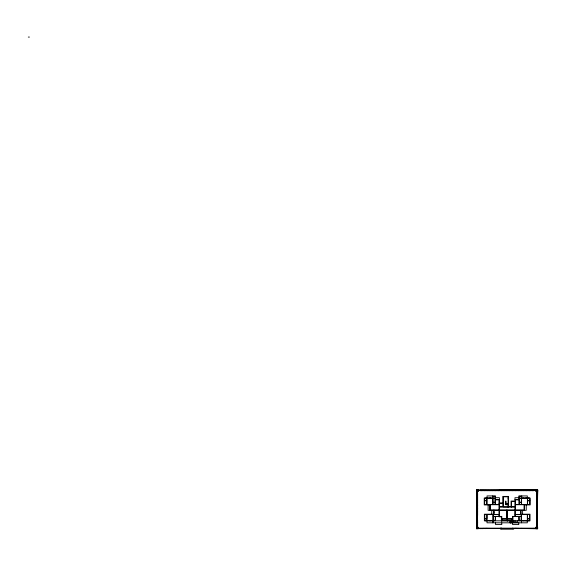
<?xml version="1.0" encoding="UTF-8"?>
<svg xmlns="http://www.w3.org/2000/svg" width="566" height="566" viewBox="0 0 566 566"><rect width="100%" height="100%" fill="white"/><g stroke="black" fill="none" stroke-linecap="round" stroke-linejoin="round"><path stroke-width="0.85" d="M478.143 491.458L478.143 489.76L476.6 489.76L476.6 491.451L478.143 491.451L478.143 489.965L476.82 489.965M535.705 490.198L537.658 489.866L537.658 491.408L537.134 491.769M535.967 527.215L535.96 528.757L537.658 528.757L537.658 527.215L535.96 527.215L535.846 528.545M535.96 491.408L535.96 490.085L537.452 490.085L537.452 491.408L535.96 491.408L535.846 490.071M537.658 527.215L537.332 526.295M537.332 492.321L537.658 491.408M515.272 528.354L537.658 528.785L537.452 527.215M537.537 489.88L535.96 489.866L535.443 490.439M515.725 490.439L478.503 490.496L478.143 489.76M537.021 528.531L535.967 528.432M476.905 492.003L477.35 515.676L477.096 506.131L476.614 528.545L477.379 491.677M477.004 528.319L476.558 528.757L478.249 528.757L478.249 527.215L476.558 527.215L476.558 528.757L476.862 525.17M476.876 524.3L477.4 497.634M536.929 491.783L537.219 491.521L537.219 527.109L537.7 489.93L537.261 512.343L536.985 504.539M517.055 522.814L517.31 520.819M536.731 492.137L537.537 491.408M476.678 527.215L477.492 526.486M477.407 520.642L477.407 526.748L476.883 527.215L476.883 491.352M535.556 490.566L535.846 490.305L478.369 490.305L478.659 490.566M486.93 528.354L481.899 528.503L488.083 528.354M476.791 528.545L481.234 528.651L480.35 528.432M482.784 528.361L481.899 528.651L489.448 528.368M481.234 528.503L476.791 528.637L476.763 527.215M481.899 528.453L484.546 528.375M485.883 528.354L484.998 528.651L485.883 528.432M514.409 528.34L519.935 528.46M514.409 528.587L522.192 528.368M488.699 490.439L536.667 489.887M495.646 490.439L536.667 489.979L498.321 490.432M498.879 490.347L529.833 490.015M28.3 37.073L29.425 37.073M478.143 490.085L479.055 490.085M478.072 490.198L536.144 490.198M478.072 490.481L536.144 490.481M476.805 491.571L477.308 491.521L477.308 527.109L476.791 527.109M537.353 491.571L536.908 491.521L536.908 527.109L537.424 527.109M477.166 491.988L476.926 489.76M477.725 493.396L476.678 493.396L476.678 494.281L477.725 494.281M536.504 493.396L537.558 493.396L537.558 494.281L536.504 494.281M477.725 494.939L476.678 494.939L476.678 495.823L477.725 495.823M536.504 494.939L537.558 494.939L537.558 495.823L536.504 495.823M477.725 496.488L476.678 496.488L476.678 497.373L477.725 497.373M536.504 496.488L537.558 496.488L537.558 497.373L536.504 497.373M503.287 496.807L508.063 496.807M495.505 497.691L499.396 497.691L499.396 506.669L502.891 506.669L502.891 503.351M518.859 497.691L514.968 497.691L514.968 501.052L511.077 501.052L511.077 506.888M526.861 497.776L529.649 498.045M477.725 498.038L476.678 498.038L476.678 498.922L477.725 498.922M492.986 498.045L495.108 498.045M519.255 498.045L521.378 498.045M536.504 498.038L537.558 498.038L537.332 498.922M487.857 498.243L491.925 498.243M508.063 498.306L508.466 498.306M522.439 498.243L526.507 498.243M495.108 498.441L484.623 498.441L484.623 504.547L492.809 504.547L492.809 498.441M519.255 498.441L529.741 498.441L529.741 504.547L521.555 504.547L521.555 498.441M499.396 499.46L495.505 499.46L495.505 495.922L487.036 495.922L487.036 498.045M514.968 499.46L518.859 499.46L518.859 495.922L527.328 495.922L527.328 498.045M477.725 499.587L476.678 499.587L476.678 500.471L477.725 500.471M537.332 499.587L537.332 500.471M495.108 499.856L499 499.856L499 504.547L495.285 504.547L495.285 499.856M519.255 499.856L515.364 499.856L515.364 504.547L519.079 504.547L519.079 499.856M484.623 500.386L486.795 500.386L486.795 498.441M529.741 500.613L527.569 500.613L527.569 498.441M484.623 500.79L486.795 500.79L486.795 504.547M529.741 500.79L527.569 500.79L527.569 504.547M477.725 501.136L476.678 501.136L476.678 502.021L477.725 502.021M537.332 501.136L537.332 502.021M515.364 501.448L511.473 501.448L511.473 507.065M477.725 502.679L476.678 502.679L476.678 503.563L477.725 503.563M537.332 502.679L537.332 503.563M499.396 502.955L502.891 502.955L502.891 496.41L508.466 496.41L508.466 506.888M499 503.351L503.287 503.351M505.94 503.705L508.063 503.705M477.725 504.228L476.678 504.228L476.678 505.113L477.725 505.113M505.94 504.235L508.063 504.235M537.332 504.228L537.558 505.113L536.504 505.113M505.94 504.504L505.679 501.143M490.29 504.723L499 504.723L499 516.793L501.391 516.793M524.074 504.723L515.364 504.723L515.364 509.938M508.063 504.766L505.94 504.766L505.94 501.143M489.887 505.473L490.29 505.473M489.887 505.565L490.29 505.565M477.725 505.778L476.678 505.778L476.678 506.662L477.725 506.662M536.504 505.778L537.558 505.778L537.558 506.662L536.504 506.662M489.887 506.683L490.29 506.683M508.466 506.669L514.968 506.669L514.968 501.448M489.887 506.775L490.29 506.775M508.063 506.888L503.287 506.888L503.287 496.41M477.725 507.327L476.678 507.327L476.678 508.211L477.725 508.211M536.504 507.327L537.558 507.327L537.558 508.211L536.504 508.211M489.887 507.893L490.29 507.893M489.887 507.978L490.29 507.978M477.725 508.876L476.678 508.876L476.678 509.761L477.725 509.761M536.504 508.876L537.558 508.876L537.558 509.761L536.504 509.761M489.887 509.188L490.29 509.103M499 509.938L490.29 509.938L490.29 504.547M493.913 510.341L499 510.341M477.725 510.419L476.678 510.419L476.678 511.303L477.725 511.303M536.504 510.419L537.558 510.419L537.558 511.303L536.504 511.303M493.517 511.508L493.913 511.508M520.451 511.508L520.847 511.508M493.517 511.6L493.913 511.6M520.451 511.6L520.847 511.6M477.725 511.968L476.678 511.968L476.678 512.853L477.725 512.853M536.504 511.968L537.558 511.968L537.558 512.853L536.504 512.853M493.517 512.329L493.913 512.329M520.451 512.329L520.847 512.329M493.517 512.421L493.913 512.421M520.451 512.421L520.847 512.421M493.517 513.15L493.913 513.15M520.451 513.15L520.847 513.15M493.517 513.235L493.913 513.235M520.451 513.235L520.847 513.235M477.725 513.518L476.678 513.518L476.678 514.402L477.725 514.402M536.504 513.518L537.558 513.518L537.558 514.402L536.504 514.402M493.913 514.409L499.219 514.409M477.725 515.067L476.678 515.067L476.897 515.951M536.504 515.067L537.558 515.067L537.558 515.951L536.504 515.951M476.897 516.609L476.897 517.494M536.504 516.609L537.558 516.609L537.558 517.494L536.504 517.494M476.897 518.159L476.897 519.043M536.504 518.159L537.558 518.159L537.558 519.043L536.504 519.043M484.758 518.52L486.88 518.52L486.88 514.586M501.391 518.739L507.094 518.739L507.094 510.341M507.27 518.739L512.577 518.739L512.577 516.397L514.968 516.397L514.968 510.341M484.758 518.916L486.661 518.916L486.661 520.423M476.897 519.708L476.678 520.593L477.725 520.593M536.504 519.708L537.558 519.708L537.558 520.593L536.504 520.593M487.984 520.621L492.059 520.621M522.305 520.621L526.373 520.621M493.163 520.692L495.285 520.692M519.079 520.692L521.201 520.692M477.725 521.258L476.678 521.258L476.678 522.142L477.725 522.142M536.504 521.258L537.558 521.258L537.558 522.142L536.504 522.142M477.725 522.807L476.678 522.807L476.678 523.692L477.725 523.692M536.504 522.807L537.558 522.807L537.558 523.692L536.504 523.692M477.725 524.349L476.678 524.349L476.678 525.234L477.725 525.234M536.504 524.349L537.558 524.349L537.558 525.234L536.504 525.234M537.021 526.748L537.332 527.215M478.072 528.156L536.144 528.156M476.558 528.432L537.452 528.531M500.471 528.651L513.744 528.651M514.409 528.651L515.293 528.432M500.471 528.75L513.744 528.75M478.503 490.29L501.752 490.439M477.294 491.783L476.997 491.521L476.997 527.109M536.731 526.486L537.537 527.215M478.143 489.88L478.603 490.411M476.699 489.88L476.6 491.451L477.428 492.286M537.092 504.539L537.261 512.343M477.053 506.138L477.258 515.676M477.428 523.486L477.357 520.013L477.428 521.767M537.155 512.35L537.353 527.356M477.039 492.003L477.23 506.131M537.332 491.352L537.332 527.279M537.021 491.352L537.021 527.279M533.816 490.807L533.816 489.979L532.931 489.979L532.931 490.807M533.865 528.29L533.865 528.651L532.981 528.432M532.266 490.807L532.266 489.979L531.382 489.979L531.382 490.807M532.316 528.432L531.432 528.432M530.717 490.807L530.717 489.979L529.833 489.979L529.833 490.807M530.767 528.432L529.882 528.432M529.451 520.423L529.451 520.819M529.175 490.807L529.175 489.979L528.283 489.979L528.283 490.807M529.224 528.432L528.34 528.432M528.92 520.423L528.92 520.819M528.389 520.423L528.389 520.819M527.859 498.045L527.859 498.441M527.859 520.423L527.859 520.819M527.675 528.432L526.79 528.432M527.625 490.807L527.625 489.979L526.741 489.979L526.741 490.807M527.392 498.441L527.392 504.547M527.307 520.819L527.307 522.814L487.015 522.814L487.015 520.819M526.599 498.045L526.599 498.441M526.507 498.045L526.507 498.441M526.465 520.423L526.465 520.819M526.373 520.423L526.373 520.819M526.246 504.943L526.246 510.341L499.396 510.341L499.396 516.397L501.787 516.397L501.787 518.739M526.125 528.432L525.241 528.432M526.076 490.807L526.076 489.979L525.191 489.979L525.191 490.807M525.213 498.045L525.213 498.441M525.121 498.045L525.121 498.441M525.078 520.423L525.078 520.819M524.993 520.423L524.993 520.819M524.576 528.432L523.692 528.432M524.526 490.807L524.526 489.979L523.642 489.979L523.642 490.807M524.477 510.341L524.477 504.943L530.137 504.943L530.137 498.045L521.774 498.045L521.774 495.922M524.074 504.547L524.074 509.938L499.396 509.938L499.396 507.065L514.968 507.065L514.968 509.938M523.826 498.045L523.826 498.441M523.734 498.045L523.734 498.441M523.692 520.423L523.692 520.819M523.607 520.423L523.607 520.819M522.977 490.807L522.977 489.979L522.093 489.979L522.093 490.807M523.026 528.432L522.142 528.432M522.616 510.341L522.616 514.19M522.354 498.045L522.354 498.441M522.22 520.423L522.22 520.819M521.597 520.819L521.597 522.814M521.435 490.807L521.435 489.979L520.55 489.979L520.55 490.807M521.484 528.432L520.6 528.432M520.847 510.341L520.847 514.19L530.002 514.19L530.002 520.819L484.362 520.819L484.362 514.19L493.517 514.19L493.517 510.341L488.118 510.341L488.118 504.943M520.649 511.6L520.649 513.15M520.451 510.341L520.451 514.409L515.145 514.409L515.145 510.341M519.885 490.807L519.885 489.979L519.001 489.979L519.001 490.807M519.935 528.432L519.05 528.432M518.902 520.748L518.902 516.574L512.973 516.574L512.973 520.748M518.767 522.814L518.767 524.583L512.577 524.583L512.577 522.814M518.336 490.807L518.336 489.979L517.451 489.979L517.451 490.807M518.385 528.326L517.501 528.432M516.786 490.807L516.786 489.979L515.902 489.979L515.902 490.807M516.836 528.432L515.951 528.432M515.782 520.819L515.782 522.814M515.237 490.807L515.237 489.979L514.352 489.979L514.352 490.807M514.19 520.819L514.19 522.814M513.744 528.432L513.744 528.927L500.471 528.927L500.471 528.064M513.695 490.807L513.695 489.979L512.81 489.979L512.81 490.807M513.284 520.819L513.284 522.814M512.86 528L512.86 528.764M512.577 521.343L512.577 519.142L501.787 519.142L501.787 521.343M512.492 520.819L512.492 522.814M512.145 490.807L512.145 489.979L511.261 489.979L511.261 490.807M512.046 519.142L512.046 520.692L502.318 520.692L502.318 519.142M511.982 520.819L511.982 522.814M511.558 520.819L511.558 522.814M511.077 520.819L511.077 522.814M510.872 520.819L510.872 522.814M510.673 520.819L510.673 522.814M510.596 490.807L510.596 489.979L509.711 489.979L509.711 490.807M510.475 520.819L510.475 522.814M510.277 520.819L510.277 522.814M510.079 520.819L510.079 522.814M509.046 490.807L509.046 489.979L508.162 489.979L508.162 490.807M508.063 496.41L508.063 507.065M507.497 490.807L507.497 489.979L506.612 489.979L506.612 490.807M507.27 510.341L507.27 521.307M506.874 509.938L506.874 518.739M505.954 490.807L505.954 489.979L505.07 489.979L505.07 490.807M504.405 490.807L504.405 489.979L503.521 489.979L503.521 490.807M502.856 490.807L502.856 489.979L501.971 489.979L501.971 490.807M501.787 522.814L501.787 524.583L495.547 524.583L495.547 522.814M501.391 520.946L501.391 516.574L495.462 516.574L495.462 520.748M501.356 528L501.356 528.764M501.306 490.807L501.306 489.979L500.422 489.979L500.422 490.807M499.813 528.432L498.929 528.432M499.764 490.807L499.764 489.979L498.879 489.979L498.879 490.807M498.214 490.807L498.214 489.979L497.33 489.979L497.33 490.807M498.264 528.432L497.38 528.432M496.665 490.807L496.665 489.979L495.781 489.979L495.781 490.807M496.715 528.432L495.83 528.432M495.116 490.807L495.116 489.979L494.231 489.979L494.231 490.807M495.165 528.432L494.281 528.432M493.913 509.938L493.913 514.586M493.715 511.6L493.715 513.15M493.566 490.807L493.566 489.979L492.682 489.979L492.682 490.807M493.616 528.432L492.731 528.432M493.163 514.586L493.163 516.397L499.219 516.397L499.219 514.586L484.758 514.586L484.758 520.423L493.163 520.423L493.163 522.411M492.986 514.586L492.986 520.423M492.767 520.819L492.767 522.814M492.59 495.922L492.59 498.045L484.227 498.045L484.227 504.943L489.887 504.943L489.887 510.341M492.144 520.423L492.144 520.819M492.059 520.423L492.059 520.819M492.073 528.432L491.189 528.432M492.024 490.807L492.024 489.979L491.139 489.979L491.139 490.807M492.01 498.045L491.925 498.441M491.748 510.341L491.748 514.19M490.757 520.423L490.757 520.819M490.623 498.045L490.623 498.441M490.672 520.423L490.672 520.819M490.538 498.045L490.538 498.441M490.524 528.432L489.64 528.432M490.474 490.807L490.474 489.979L489.59 489.979L489.59 490.807M490.085 505.565L490.085 509.103M489.371 520.423L489.371 520.819M489.243 498.045L489.243 498.441M489.286 520.423L489.286 520.819M489.151 498.045L489.151 498.441M488.974 528.432L488.09 528.432M488.925 490.807L488.925 489.979L488.041 489.979L488.041 490.807M487.899 520.423L487.984 520.819M487.857 498.045L487.857 498.441M487.765 498.045L487.765 498.441M487.425 528.432L486.541 528.432M487.376 490.807L487.376 489.979L486.491 489.979L486.491 490.807M486.972 498.441L486.972 504.547M487.057 514.586L487.057 520.423M486.505 498.045L486.505 498.441M486.505 520.423L486.505 520.819M485.975 498.045L485.975 498.441M485.975 520.423L485.975 520.819M485.826 490.807L485.826 489.979L484.942 489.979L484.942 490.807M485.444 498.045L485.444 498.441M485.444 520.423L485.444 520.819M484.913 498.045L484.913 498.441M484.913 520.423L484.913 520.819M484.284 490.807L484.284 489.979L483.399 489.979L483.399 490.807M484.333 528.432L483.449 528.347M482.734 490.807L482.734 489.979L481.85 489.979L481.85 490.807M481.185 490.807L481.185 489.979L480.301 489.979L480.301 490.807M478.242 490L478.242 490.517M477.407 491.882L477.407 515.414M477.195 491.352L477.195 527.279M495.108 496.318L492.986 496.318L492.986 502.205L495.108 502.205L495.108 496.318M521.378 496.318L519.255 496.318L519.255 502.205L521.378 502.205L521.378 496.318M495.108 502.382L492.986 502.382L492.986 504.547L495.108 504.547L495.108 502.382M521.378 502.382L519.255 502.382L519.255 504.547L521.378 504.547L521.378 502.382M521.201 514.586L515.145 514.586L515.145 516.397L521.201 516.397L521.201 514.586M527.307 514.586L521.378 514.586L521.378 520.423L527.307 520.423L527.307 514.586M529.606 514.586L527.484 514.586L527.484 518.52L529.606 518.52L529.606 514.586M495.285 516.574L493.163 516.574L493.163 520.288L495.285 520.288L495.285 516.574M521.201 516.574L519.079 516.574L519.079 520.288L521.201 520.288L521.201 516.574M529.606 518.916L527.703 518.916L527.703 520.423L529.606 520.423L529.606 518.916"/></g></svg>
